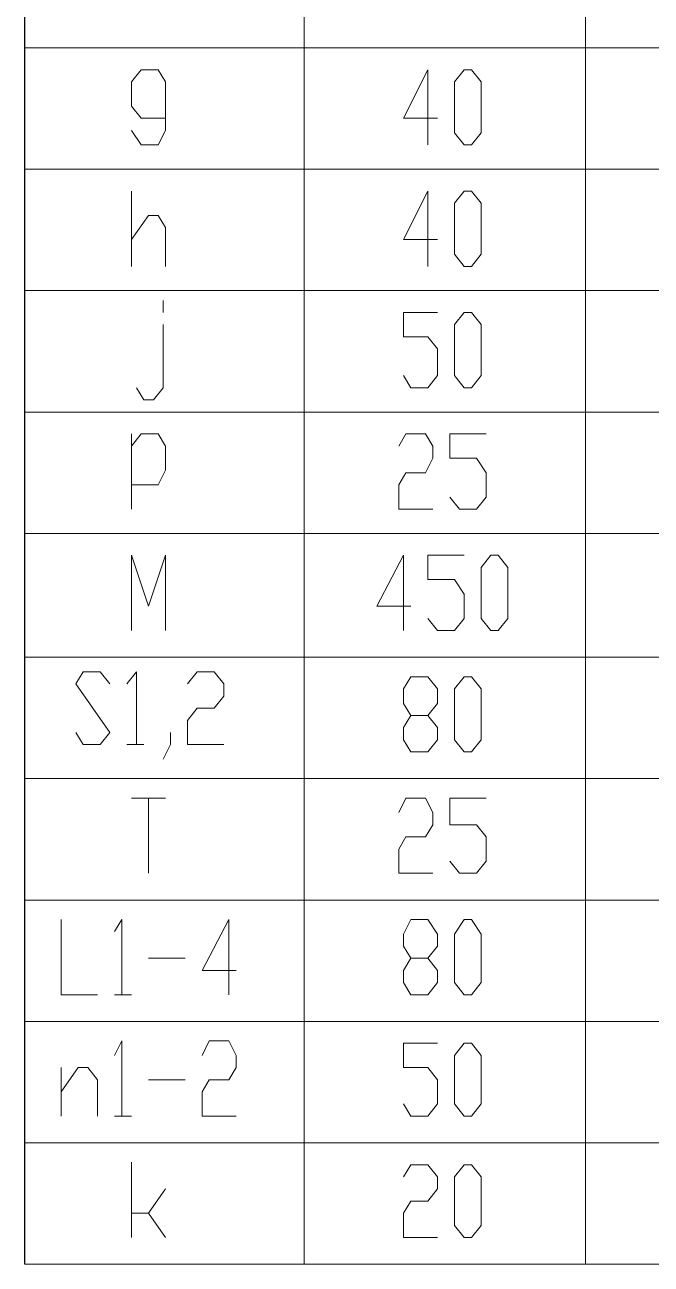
# Model space of a CAD drawing. Header units: millimetres. Extents: x 1435 to 2259, y 1083 to 2249.
# Drawn here: x 2074.3 to 2120.8, y 1546.5 to 1638.4 of the extents above; entities that cross this region are included whole.
import ezdxf

# ---------------------------------------------------------------- set-up
doc = ezdxf.new("R2010")
doc.units = ezdxf.units.MM
doc.layers.add('1', color=7, linetype='Continuous')

msp = doc.modelspace()

# ---------------------------------------------------------------- linework, layer by layer
at = {"layer": '1', "color": 0, "lineweight": 25}
for points in [[(2074.345, 1636.699), (2074.345, 1645.699)], [(2074.345, 1627.699), (2074.345, 1636.699)], [(2074.345, 1618.699), (2074.345, 1627.699)], [(2074.345, 1609.699), (2074.345, 1618.699)], [(2074.345, 1600.699), (2074.345, 1609.699)], [(2074.345, 1591.519), (2074.345, 1600.699)], [(2074.345, 1582.519), (2074.345, 1591.519)], [(2074.345, 1573.519), (2074.345, 1582.519)], [(2074.345, 1564.519), (2074.345, 1573.519)], [(2074.345, 1555.519), (2074.345, 1564.519)], [(2074.345, 1546.519), (2074.345, 1555.519)]]:
    msp.add_lwpolyline(points, dxfattribs=at)
at = {"layer": '1', "color": 0, "lineweight": 9}
for points in [[(2095.045, 1645.699), (2095.045, 1636.699)], [(2115.925, 1645.699), (2115.925, 1636.699)], [(2240.665, 1636.699), (2074.345, 1636.699)], [(2240.665, 1636.699), (2074.345, 1636.699)], [(2095.045, 1636.699), (2095.045, 1627.699)], [(2115.925, 1636.699), (2115.925, 1627.699)], [(2082.265, 1630.579), (2082.985, 1629.499), (2084.245, 1629.499), (2084.785, 1630.579), (2084.785, 1634.179), (2084.245, 1635.079), (2082.985, 1635.079), (2082.265, 1634.179), (2082.265, 1632.379), (2082.985, 1631.479), (2084.785, 1631.479)], [(2104.945, 1631.479), (2102.425, 1631.479), (2104.225, 1635.079), (2104.225, 1629.499)], [(2106.925, 1629.499), (2106.205, 1630.399), (2106.205, 1634.179), (2106.925, 1635.079), (2107.465, 1635.079), (2108.185, 1634.179), (2108.185, 1630.399), (2107.465, 1629.499), (2106.925, 1629.499)], [(2240.665, 1627.699), (2074.345, 1627.699)], [(2240.665, 1627.699), (2074.345, 1627.699)], [(2095.045, 1627.699), (2095.045, 1618.699)], [(2115.925, 1627.699), (2115.925, 1618.699)], [(2082.265, 1620.499), (2082.265, 1626.079)], [(2104.945, 1622.479), (2102.425, 1622.479), (2104.225, 1626.079), (2104.225, 1620.499)], [(2106.925, 1620.499), (2106.205, 1621.399), (2106.205, 1625.179), (2106.925, 1626.079), (2107.465, 1626.079), (2108.185, 1625.179), (2108.185, 1621.399), (2107.465, 1620.499), (2106.925, 1620.499)], [(2082.265, 1622.479), (2083.525, 1624.279), (2084.245, 1624.279), (2084.785, 1623.379), (2084.785, 1620.499)], [(2240.665, 1618.699), (2074.345, 1618.699)], [(2240.665, 1618.699), (2074.345, 1618.699)], [(2095.045, 1618.699), (2095.045, 1609.699)], [(2115.925, 1618.699), (2115.925, 1609.699)], [(2084.605, 1617.079), (2084.605, 1617.979)], [(2102.425, 1612.399), (2102.965, 1611.499), (2104.225, 1611.499), (2104.945, 1612.399), (2104.945, 1614.379), (2104.225, 1615.279), (2102.425, 1615.279), (2102.425, 1617.079), (2104.945, 1617.079)], [(2106.925, 1611.499), (2106.205, 1612.399), (2106.205, 1616.179), (2106.925, 1617.079), (2107.465, 1617.079), (2108.185, 1616.179), (2108.185, 1612.399), (2107.465, 1611.499), (2106.925, 1611.499)], [(2082.625, 1611.499), (2083.165, 1610.599), (2083.885, 1610.599), (2084.605, 1611.499), (2084.605, 1616.179)], [(2240.665, 1609.699), (2074.345, 1609.699)], [(2240.665, 1609.699), (2074.345, 1609.699)], [(2095.045, 1609.699), (2095.045, 1600.699)], [(2115.925, 1609.699), (2115.925, 1600.699)], [(2082.265, 1602.499), (2082.265, 1608.079)], [(2082.265, 1607.179), (2082.985, 1608.079), (2084.245, 1608.079), (2084.785, 1607.179), (2084.785, 1605.379), (2084.245, 1604.299), (2082.265, 1604.299)], [(2102.065, 1607.179), (2102.605, 1608.079), (2104.045, 1608.079), (2104.585, 1607.179), (2104.585, 1606.279), (2104.045, 1605.199), (2102.605, 1605.199), (2102.065, 1604.299), (2102.065, 1602.499), (2104.585, 1602.499)], [(2105.845, 1603.399), (2106.565, 1602.499), (2107.825, 1602.499), (2108.545, 1603.399), (2108.545, 1605.199), (2107.825, 1606.279), (2105.845, 1606.279), (2105.845, 1608.079), (2108.545, 1608.079)], [(2240.665, 1600.699), (2074.345, 1600.699)], [(2240.665, 1600.699), (2074.345, 1600.699)], [(2095.045, 1600.699), (2095.045, 1591.519)], [(2115.925, 1600.699), (2115.925, 1591.519)], [(2082.265, 1593.499), (2082.265, 1599.079), (2083.525, 1595.299), (2084.785, 1599.079), (2084.785, 1593.499)], [(2102.965, 1595.299), (2100.445, 1595.299), (2102.425, 1599.079), (2102.425, 1593.499)], [(2104.225, 1594.399), (2104.945, 1593.499), (2106.205, 1593.499), (2106.925, 1594.399), (2106.925, 1596.199), (2106.205, 1597.279), (2104.225, 1597.279), (2104.225, 1599.079), (2106.925, 1599.079)], [(2108.905, 1593.499), (2108.185, 1594.399), (2108.185, 1598.179), (2108.905, 1599.079), (2109.445, 1599.079), (2110.165, 1598.179), (2110.165, 1594.399), (2109.445, 1593.499), (2108.905, 1593.499)], [(2240.665, 1591.519), (2074.345, 1591.519)], [(2240.665, 1591.519), (2074.345, 1591.519)], [(2095.045, 1591.519), (2095.045, 1582.519)], [(2115.925, 1591.519), (2115.925, 1582.519)], [(2078.125, 1585.939), (2078.665, 1585.039), (2079.925, 1585.039), (2080.645, 1585.939), (2078.125, 1589.539), (2078.665, 1590.439), (2079.925, 1590.439), (2080.645, 1589.539)], [(2081.905, 1589.539), (2082.625, 1590.439), (2082.625, 1585.039)], [(2086.405, 1589.539), (2087.125, 1590.439), (2088.385, 1590.439), (2089.105, 1589.539), (2089.105, 1588.639), (2088.385, 1587.739), (2087.125, 1587.739), (2086.405, 1586.839), (2086.405, 1585.039), (2089.105, 1585.039)], [(2102.965, 1584.499), (2102.425, 1585.399), (2102.425, 1586.299), (2102.965, 1587.199), (2104.225, 1587.199), (2104.945, 1588.099), (2104.945, 1589.179), (2104.225, 1590.079), (2102.965, 1590.079), (2102.425, 1589.179), (2102.425, 1588.099), (2102.965, 1587.199)], [(2106.925, 1584.499), (2106.205, 1585.399), (2106.205, 1589.179), (2106.925, 1590.079), (2107.465, 1590.079), (2108.185, 1589.179), (2108.185, 1585.399), (2107.465, 1584.499), (2106.925, 1584.499)], [(2104.225, 1587.199), (2104.945, 1586.299), (2104.945, 1585.399), (2104.225, 1584.499), (2102.965, 1584.499)], [(2085.145, 1585.939), (2085.145, 1585.039), (2084.605, 1583.959)], [(2081.905, 1585.039), (2083.165, 1585.039)], [(2240.665, 1582.519), (2074.345, 1582.519)], [(2240.665, 1582.519), (2074.345, 1582.519)], [(2095.045, 1582.519), (2095.045, 1573.519)], [(2115.925, 1582.519), (2115.925, 1573.519)], [(2082.265, 1581.079), (2084.785, 1581.079)], [(2083.525, 1581.079), (2083.525, 1575.499)], [(2102.065, 1579.999), (2102.605, 1581.079), (2104.045, 1581.079), (2104.585, 1579.999), (2104.585, 1579.099), (2104.045, 1578.199), (2102.605, 1578.199), (2102.065, 1577.299), (2102.065, 1575.499), (2104.585, 1575.499)], [(2105.845, 1576.399), (2106.565, 1575.499), (2107.825, 1575.499), (2108.545, 1576.399), (2108.545, 1578.199), (2107.825, 1579.099), (2105.845, 1579.099), (2105.845, 1581.079), (2108.545, 1581.079)], [(2240.665, 1573.519), (2074.345, 1573.519)], [(2240.665, 1573.519), (2074.345, 1573.519)], [(2095.045, 1573.519), (2095.045, 1564.519)], [(2115.925, 1573.519), (2115.925, 1564.519)], [(2077.045, 1572.079), (2077.045, 1566.499), (2079.745, 1566.499)], [(2081.005, 1571.179), (2081.545, 1572.079), (2081.545, 1566.499)], [(2090.005, 1568.299), (2087.485, 1568.299), (2089.465, 1572.079), (2089.465, 1566.499)], [(2102.965, 1566.499), (2102.425, 1567.399), (2102.425, 1568.299), (2102.965, 1569.199), (2104.225, 1569.199), (2104.945, 1570.099), (2104.945, 1570.999), (2104.225, 1572.079), (2102.965, 1572.079), (2102.425, 1570.999), (2102.425, 1570.099), (2102.965, 1569.199)], [(2106.925, 1566.499), (2106.205, 1567.399), (2106.205, 1570.999), (2106.925, 1572.079), (2107.465, 1572.079), (2108.185, 1570.999), (2108.185, 1567.399), (2107.465, 1566.499), (2106.925, 1566.499)], [(2083.525, 1569.199), (2086.225, 1569.199)], [(2104.225, 1569.199), (2104.945, 1568.299), (2104.945, 1567.399), (2104.225, 1566.499), (2102.965, 1566.499)], [(2081.005, 1566.499), (2082.265, 1566.499)], [(2240.665, 1564.519), (2074.345, 1564.519)], [(2240.665, 1564.519), (2074.345, 1564.519)], [(2095.045, 1564.519), (2095.045, 1555.519)], [(2115.925, 1564.519), (2115.925, 1555.519)], [(2081.005, 1561.999), (2081.545, 1563.079), (2081.545, 1557.499)], [(2087.485, 1561.999), (2088.025, 1563.079), (2089.465, 1563.079), (2090.005, 1561.999), (2090.005, 1561.099), (2089.465, 1560.199), (2088.025, 1560.199), (2087.485, 1559.299), (2087.485, 1557.499), (2090.005, 1557.499)], [(2102.425, 1558.399), (2102.965, 1557.499), (2104.225, 1557.499), (2104.945, 1558.399), (2104.945, 1560.199), (2104.225, 1561.099), (2102.425, 1561.099), (2102.425, 1562.899), (2104.945, 1562.899)], [(2106.925, 1557.499), (2106.205, 1558.399), (2106.205, 1561.999), (2106.925, 1562.899), (2107.465, 1562.899), (2108.185, 1561.999), (2108.185, 1558.399), (2107.465, 1557.499), (2106.925, 1557.499)], [(2077.045, 1557.499), (2077.045, 1561.099)], [(2077.045, 1559.299), (2078.305, 1561.099), (2079.025, 1561.099), (2079.745, 1560.199), (2079.745, 1557.499)], [(2083.525, 1560.199), (2086.225, 1560.199)], [(2081.005, 1557.499), (2082.265, 1557.499)], [(2240.665, 1555.519), (2074.345, 1555.519)], [(2240.665, 1555.519), (2074.345, 1555.519)], [(2095.045, 1555.519), (2095.045, 1546.519)], [(2115.925, 1555.519), (2115.925, 1546.519)], [(2082.265, 1548.499), (2082.265, 1554.079)], [(2102.425, 1552.999), (2102.965, 1553.899), (2104.225, 1553.899), (2104.945, 1552.999), (2104.945, 1552.099), (2104.225, 1551.199), (2102.965, 1551.199), (2102.425, 1550.299), (2102.425, 1548.499), (2104.945, 1548.499)], [(2106.925, 1548.499), (2106.205, 1549.399), (2106.205, 1552.999), (2106.925, 1553.899), (2107.465, 1553.899), (2108.185, 1552.999), (2108.185, 1549.399), (2107.465, 1548.499), (2106.925, 1548.499)], [(2082.265, 1550.299), (2083.525, 1550.299), (2084.785, 1552.099)], [(2083.525, 1550.299), (2084.785, 1548.499)], [(2240.665, 1546.519), (2074.345, 1546.519)]]:
    msp.add_lwpolyline(points, dxfattribs=at)

doc.saveas('drawing.dxf')
